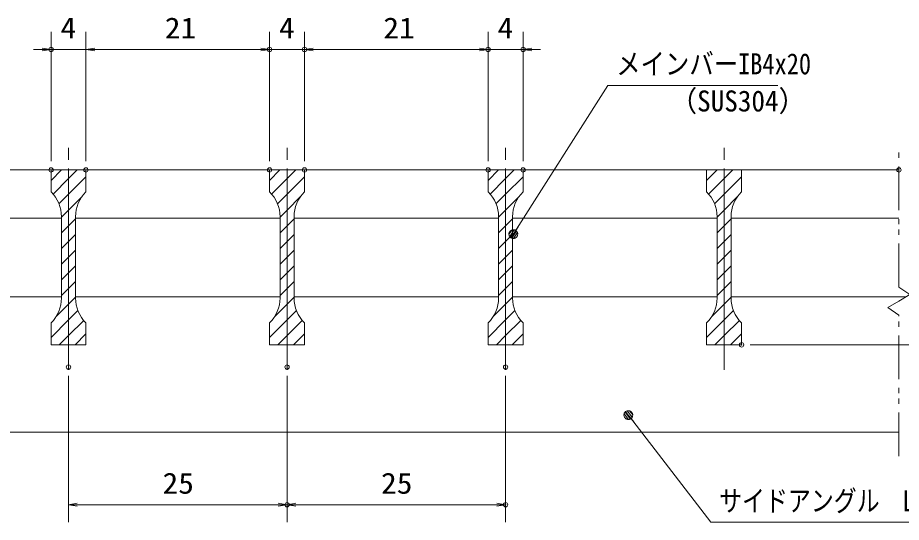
# Model space of a CAD drawing. Units: millimetres, scale not verified, with parts at other scales. Extents: x -1050 to 1050, y -742 to 742.
# Drawn here: x -156 to 350, y -465 to -177 of the extents above; entities that cross this region are included whole.
import ezdxf
from ezdxf.enums import TextEntityAlignment as Align

# ---------------------------------------------------------------- set-up
doc = ezdxf.new("R2010")
doc.units = ezdxf.units.MM
doc.header["$LTSCALE"] = 5
doc.header["$PDMODE"] = 32
doc.header["$PDSIZE"] = 2.5
doc.linetypes.add('CHAIN1', pattern=[8, 5, -1, 1, -1])
doc.linetypes.add('DOUBLE_CHAIN1', pattern=[8.8, 5, -1, 0.6, -0.6, 0.6, -1])
for name, color, linetype, lineweight in [('0-1_寸法注釈', 2, 'Continuous', 9), ('0-2_蓋', 5, 'Continuous', 9), ('0-3_0', 5, 'Continuous', 9), ('0-4_DEFPOINTS', 134, 'Continuous', 9), ('0-5_中心線', 6, 'CHAIN1', 9), ('0-7_想像線', 134, 'DOUBLE_CHAIN1', 9), ('0-8_ハッチング', 4, 'Continuous', 9)]:
    doc.layers.add(name, color=color, linetype=linetype, lineweight=lineweight)
doc.styles.add('ＭＳ ゴシック', font='')
doc.styles.get('ＭＳ ゴシック').set_extended_font_data('MS Gothic')

# ---------------------------------------------------------------- blocks, each defined once
blk = doc.blocks.new('_OPEN')
at = {"layer": '0-3_0', "color": 2}
blk.add_line((0, 0), (-5, 0), dxfattribs=at)
blk.add_lwpolyline([(-5, 0.833), (0, 0), (-5, -0.833)], dxfattribs=at)
blk = doc.blocks.new('_Dot')
at = {"layer": '0-3_0'}
for p, q in [((-2.5, 0), (-5, 0)), ((2.445, 0.5), (-2.445, 0.5)), ((1.997, 1.5), (-1.997, 1.5)), ((2.289, -0.995), (-2.289, -0.995)), ((1.499, -1.995), (-1.499, -1.995))]:
    blk.add_line(p, q, dxfattribs=at)
for points in [[(2.5, 0), (2.48, 0.313), (2.421, 0.622), (2.324, 0.92), (2.191, 1.204), (2.023, 1.469), (1.822, 1.711), (1.594, 1.926), (1.34, 2.111), (1.064, 2.262), (0.773, 2.378), (0.468, 2.456), (0.157, 2.495), (-0.157, 2.495), (-0.468, 2.456), (-0.773, 2.378), (-1.064, 2.262), (-1.34, 2.111), (-1.594, 1.926), (-1.822, 1.711), (-2.023, 1.469), (-2.191, 1.204), (-2.324, 0.92), (-2.421, 0.622), (-2.48, 0.313), (-2.5, 0), (0, 0)], [(-2.5, 0), (-2.48, -0.313), (-2.421, -0.622), (-2.324, -0.92), (-2.191, -1.204), (-2.023, -1.469), (-1.822, -1.711), (-1.594, -1.926), (-1.34, -2.111), (-1.064, -2.262), (-0.773, -2.378), (-0.468, -2.456), (-0.157, -2.495), (0.157, -2.495), (0.468, -2.456), (0.773, -2.378), (1.064, -2.262), (1.34, -2.111), (1.594, -1.926), (1.822, -1.711), (2.023, -1.469), (2.191, -1.204), (2.324, -0.92), (2.421, -0.622), (2.48, -0.313), (2.5, 0), (0, 0)]]:
    blk.add_lwpolyline(points, close=True, dxfattribs=at)

msp = doc.modelspace()

# ---------------------------------------------------------------- linework, layer by layer
at = {"layer": '0-1_寸法注釈'}
for p, q in [((-136.5, -258.884), (-136.5, -184.975)), ((-116.5, -258.884), (-116.5, -184.975)), ((-116.5, -258.884), (-116.5, -184.975)), ((-11.5, -258.884), (-11.5, -184.975)), ((-11.5, -258.884), (-11.5, -184.975)), ((8.5, -258.884), (8.5, -184.975)), ((8.5, -258.884), (8.5, -184.975)), ((113.5, -258.884), (113.5, -184.975)), ((113.5, -258.884), (113.5, -184.975)), ((133.5, -258.884), (133.5, -184.975)), ((-141.5, -194.975), (-146.5, -194.975)), ((-116.5, -194.975), (-136.5, -194.975)), ((-111.5, -194.975), (-106.5, -194.975)), ((-111.5, -194.975), (-16.5, -194.975)), ((-16.5, -194.975), (-21.5, -194.975)), ((-11.5, -194.975), (8.5, -194.975)), ((13.5, -194.975), (108.5, -194.975)), ((13.5, -194.975), (18.5, -194.975)), ((108.5, -194.975), (103.5, -194.975)), ((113.5, -194.975), (133.5, -194.975)), ((138.5, -194.975), (143.5, -194.975)), ((263.5, -363.884), (408.665, -363.884)), ((-126.5, -381.585), (-126.5, -465.324)), ((-1.5, -381.585), (-1.5, -465.324)), ((-1.5, -381.585), (-1.5, -465.324)), ((123.5, -381.585), (123.5, -465.324)), ((-121.5, -455.324), (-6.5, -455.324)), ((3.5, -455.324), (118.5, -455.324))]:
    msp.add_line(p, q, dxfattribs=at)
for points in [[(279.186, -215.492), (181.996, -215.492), (128.485, -299.742)], [(386.196, -465.383), (240.869, -465.383), (194.338, -404.82)]]:
    msp.add_lwpolyline(points, dxfattribs=at)
at = {"layer": '0-2_蓋'}
for p, q in [((-351.5, -263.884), (348.5, -263.884)), ((-116.5, -263.884), (-136.5, -263.884)), ((-136.5, -276.384), (-136.5, -263.884)), ((-116.5, -276.384), (-116.5, -263.884)), ((8.5, -263.884), (-11.5, -263.884)), ((-11.5, -276.384), (-11.5, -263.884)), ((8.5, -276.384), (8.5, -263.884)), ((133.5, -263.884), (113.5, -263.884)), ((113.5, -276.384), (113.5, -263.884)), ((133.5, -276.384), (133.5, -263.884)), ((258.5, -263.884), (238.5, -263.884)), ((238.5, -276.384), (238.5, -263.884)), ((258.5, -276.384), (258.5, -263.884)), ((-247.5, -291.384), (-130.5, -291.384)), ((-130.5, -290.666), (-130.5, -337.101)), ((-122.5, -290.666), (-122.5, -337.101)), ((-122.5, -291.384), (-5.5, -291.384)), ((-5.5, -290.666), (-5.5, -337.101)), ((2.5, -290.666), (2.5, -337.101)), ((2.5, -291.384), (119.5, -291.384)), ((119.5, -290.666), (119.5, -337.101)), ((127.5, -290.666), (127.5, -337.101)), ((127.5, -291.384), (244.5, -291.384)), ((244.5, -290.666), (244.5, -337.101)), ((252.5, -290.666), (252.5, -337.101)), ((252.5, -291.384), (348.5, -291.384)), ((-247.5, -336.384), (-130.5, -336.384)), ((-122.5, -336.384), (-5.5, -336.384)), ((2.5, -336.384), (119.5, -336.384)), ((127.5, -336.384), (244.5, -336.384)), ((252.5, -336.384), (352.711, -336.384)), ((-136.5, -351.384), (-136.5, -363.884)), ((-116.5, -351.384), (-116.5, -363.884)), ((-11.5, -351.384), (-11.5, -363.884)), ((8.5, -351.384), (8.5, -363.884)), ((113.5, -351.384), (113.5, -363.884)), ((133.5, -351.384), (133.5, -363.884)), ((238.5, -351.384), (238.5, -363.884)), ((258.5, -351.384), (258.5, -363.884)), ((-136.5, -363.884), (-116.5, -363.884)), ((-11.5, -363.884), (8.5, -363.884)), ((113.5, -363.884), (133.5, -363.884)), ((238.5, -363.884), (258.5, -363.884)), ((-351.5, -413.884), (348.5, -413.884))]:
    msp.add_line(p, q, dxfattribs=at)
for centre, start, end in [((-150.5, -290.666), 0, 45.573), ((-102.5, -290.666), 134.427, 180), ((-25.5, -290.666), 0, 45.573), ((22.5, -290.666), 134.427, 180), ((99.5, -290.666), 0, 45.573), ((147.5, -290.666), 134.427, 180), ((224.5, -290.666), 0, 45.573), ((272.5, -290.666), 134.427, 180), ((-150.5, -337.101), 314.427, 0), ((-102.5, -337.101), 180, 225.573), ((-25.5, -337.101), 314.427, 0), ((22.5, -337.101), 180, 225.573), ((99.5, -337.101), 314.427, 0), ((147.5, -337.101), 180, 225.573), ((224.5, -337.101), 314.427, 0), ((272.5, -337.101), 180, 225.573)]:
    msp.add_arc(centre, 20, start, end, dxfattribs=at)
at = {"layer": '0-4_DEFPOINTS'}
for p in [(-136.5, -194.975), (-11.5, -194.975), (8.5, -194.975), (113.5, -194.975), (133.5, -194.975), (-136.5, -263.884), (-116.5, -263.884), (-11.5, -263.884), (8.5, -263.884), (113.5, -263.884), (133.5, -263.884), (348.5, -263.884), (258.5, -363.884), (-126.5, -376.585), (-1.5, -376.585), (123.5, -376.585), (-1.5, -455.324), (123.5, -455.324)]:
    msp.add_point(p, dxfattribs=at)
at = {"layer": '0-5_中心線'}
for p, q in [((-126.5, -378.111), (-126.5, -251.182)), ((-1.5, -378.111), (-1.5, -251.182)), ((123.5, -378.111), (123.5, -251.182)), ((248.5, -378.111), (248.5, -251.182))]:
    msp.add_line(p, q, dxfattribs=at)
at = {"layer": '0-7_想像線'}
for p, q in [((348.5, -330.935), (348.5, -251.384)), ((348.5, -427.562), (348.5, -346.833))]:
    msp.add_line(p, q, dxfattribs=at)
for points in [[(348.5, -330.935), (354.793, -335.147), (348.5, -338.884)], [(348.5, -346.833), (342.207, -342.62), (348.5, -338.884)]]:
    msp.add_lwpolyline(points, dxfattribs=at)
at = {"layer": '0-8_ハッチング'}
for p, q in [((-136.5, -263.884), (-136.5, -276.384)), ((-136.5, -269.853), (-130.53, -263.884)), ((-11.5, -263.884), (-11.5, -276.384)), ((-11.5, -269.853), (-5.53, -263.884)), ((113.5, -263.884), (113.5, -276.384)), ((113.5, -269.853), (119.47, -263.884)), ((238.5, -263.884), (238.5, -276.384)), ((238.5, -269.853), (244.47, -263.884)), ((-130.5, -290.666), (-130.5, -337.101)), ((-126.5, -295.774), (-122.5, -291.774)), ((-122.5, -337.101), (-122.5, -290.666)), ((-5.5, -290.666), (-5.5, -337.101)), ((-1.5, -295.774), (2.5, -291.774)), ((2.5, -337.101), (2.5, -290.666)), ((119.5, -290.666), (119.5, -337.101)), ((123.5, -295.774), (127.5, -291.774)), ((127.5, -337.101), (127.5, -290.666)), ((244.5, -290.666), (244.5, -337.101)), ((248.5, -295.774), (252.5, -291.774)), ((252.5, -337.101), (252.5, -290.666)), ((-130.5, -299.774), (-126.5, -295.774)), ((-5.5, -299.774), (-1.5, -295.774)), ((119.5, -299.774), (123.5, -295.774)), ((244.5, -299.774), (248.5, -295.774)), ((-126.5, -304.755), (-122.5, -300.755)), ((-1.5, -304.755), (2.5, -300.755)), ((123.5, -304.755), (127.5, -300.755)), ((248.5, -304.755), (252.5, -300.755)), ((-130.5, -308.755), (-126.5, -304.755)), ((-5.5, -308.755), (-1.5, -304.755)), ((119.5, -308.755), (123.5, -304.755)), ((244.5, -308.755), (248.5, -304.755)), ((-126.5, -313.735), (-122.5, -309.735)), ((-1.5, -313.735), (2.5, -309.735)), ((123.5, -313.735), (127.5, -309.735)), ((248.5, -313.735), (252.5, -309.735)), ((-130.5, -317.735), (-126.5, -313.735)), ((-5.5, -317.735), (-1.5, -313.735)), ((119.5, -317.735), (123.5, -313.735)), ((244.5, -317.735), (248.5, -313.735)), ((-130.5, -326.715), (-126.5, -322.715)), ((-126.5, -322.715), (-122.5, -318.715)), ((-5.5, -326.715), (-1.5, -322.715)), ((-1.5, -322.715), (2.5, -318.715)), ((119.5, -326.715), (123.5, -322.715)), ((123.5, -322.715), (127.5, -318.715)), ((244.5, -326.715), (248.5, -322.715)), ((248.5, -322.715), (252.5, -318.715)), ((-126.5, -331.695), (-122.5, -327.695)), ((-1.5, -331.695), (2.5, -327.695)), ((123.5, -331.695), (127.5, -327.695)), ((248.5, -331.695), (252.5, -327.695)), ((-130.5, -335.695), (-126.5, -331.695)), ((-5.5, -335.695), (-1.5, -331.695)), ((119.5, -335.695), (123.5, -331.695)), ((244.5, -335.695), (248.5, -331.695)), ((-122.767, -363.884), (-116.5, -357.616)), ((2.233, -363.884), (8.5, -357.616)), ((127.233, -363.884), (133.5, -357.616)), ((252.233, -363.884), (258.5, -357.616))]:
    msp.add_line(p, q, dxfattribs=at)
for points in [[(-136.5, -351.384), (-136.5, -363.884), (-126.5, -363.884), (-126.5, -263.884), (-136.5, -263.884)], [(-135.36, -277.694), (-126.5, -268.833), (-121.55, -263.884)], [(-131.975, -283.289), (-126.5, -277.814), (-116.5, -267.814)], [(-126.5, -263.884), (-126.5, -363.884), (-116.5, -363.884), (-116.5, -351.384)], [(-116.5, -276.384), (-116.5, -263.884), (-126.5, -263.884)], [(-11.5, -351.384), (-11.5, -363.884), (-1.5, -363.884), (-1.5, -263.884), (-11.5, -263.884)], [(-10.36, -277.694), (-1.5, -268.833), (3.45, -263.884)], [(-6.975, -283.289), (-1.5, -277.814), (8.5, -267.814)], [(-1.5, -263.884), (-1.5, -363.884), (8.5, -363.884), (8.5, -351.384)], [(8.5, -276.384), (8.5, -263.884), (-1.5, -263.884)], [(113.5, -351.384), (113.5, -363.884), (123.5, -363.884), (123.5, -263.884), (113.5, -263.884)], [(114.64, -277.694), (123.5, -268.833), (128.45, -263.884)], [(118.025, -283.289), (123.5, -277.814), (133.5, -267.814)], [(123.5, -263.884), (123.5, -363.884), (133.5, -363.884), (133.5, -351.384)], [(133.5, -276.384), (133.5, -263.884), (123.5, -263.884)], [(238.5, -351.384), (238.5, -363.884), (248.5, -363.884), (248.5, -263.884), (238.5, -263.884)], [(239.64, -277.694), (248.5, -268.833), (253.45, -263.884)], [(243.025, -283.289), (248.5, -277.814), (258.5, -267.814)], [(248.5, -263.884), (248.5, -363.884), (258.5, -363.884), (258.5, -351.384)], [(258.5, -276.384), (258.5, -263.884), (248.5, -263.884)], [(-130.5, -290.794), (-126.5, -286.794), (-118.748, -279.042)], [(-5.5, -290.794), (-1.5, -286.794), (6.252, -279.042)], [(119.5, -290.794), (123.5, -286.794), (131.252, -279.042)], [(244.5, -290.794), (248.5, -286.794), (256.252, -279.042)], [(-133.762, -347.937), (-126.5, -340.676), (-122.5, -336.676)], [(-8.762, -347.937), (-1.5, -340.676), (2.5, -336.676)], [(116.238, -347.937), (123.5, -340.676), (127.5, -336.676)], [(241.238, -347.937), (248.5, -340.676), (252.5, -336.676)], [(-136.5, -359.656), (-126.5, -349.656), (-121.113, -344.269)], [(-11.5, -359.656), (-1.5, -349.656), (3.887, -344.269)], [(113.5, -359.656), (123.5, -349.656), (128.887, -344.269)], [(238.5, -359.656), (248.5, -349.656), (253.887, -344.269)], [(-131.748, -363.884), (-126.5, -358.636), (-117.778, -349.914)], [(-6.748, -363.884), (-1.5, -358.636), (7.222, -349.914)], [(118.252, -363.884), (123.5, -358.636), (132.222, -349.914)], [(243.252, -363.884), (248.5, -358.636), (257.222, -349.914)]]:
    msp.add_lwpolyline(points, dxfattribs=at)
for centre, start, end in [((-150.5, -290.666), 0, 45.573), ((-102.5, -290.666), 134.427, 180), ((-25.5, -290.666), 0, 45.573), ((22.5, -290.666), 134.427, 180), ((99.5, -290.666), 0, 45.573), ((147.5, -290.666), 134.427, 180), ((224.5, -290.666), 0, 45.573), ((272.5, -290.666), 134.427, 180), ((-150.5, -337.101), 314.427, 0), ((-102.5, -337.101), 180, 225.573), ((-25.5, -337.101), 314.427, 0), ((22.5, -337.101), 180, 225.573), ((99.5, -337.101), 314.427, 0), ((147.5, -337.101), 180, 225.573), ((224.5, -337.101), 314.427, 0), ((272.5, -337.101), 180, 225.573)]:
    msp.add_arc(centre, 20, start, end, dxfattribs=at)

# ---------------------------------------------------------------- block references
at = {"layer": '0-1_寸法注釈'}
for p in [(-136.5, -194.975), (-11.5, -194.975), (-11.5, -194.975), (113.5, -194.975), (113.5, -194.975), (-1.5, -455.324), (123.5, -455.324)]:
    msp.add_blockref('_OPEN', p, dxfattribs=at)
for name, p, rotation in [('_OPEN', (-116.5, -194.975), 180), ('_OPEN', (-116.5, -194.975), 180), ('_OPEN', (8.5, -194.975), 180), ('_OPEN', (8.5, -194.975), 180), ('_OPEN', (133.5, -194.975), 180), ('_Dot', (127.941, -300.581), 237.09638), ('_Dot', (193.72, -404.033), 128.12565), ('_OPEN', (-126.5, -455.324), 180), ('_OPEN', (-1.5, -455.324), 180)]:
    msp.add_blockref(name, p, dxfattribs=dict(at, rotation=rotation))

# ---------------------------------------------------------------- texts
at = {"layer": '0-1_寸法注釈', "color": 7, "style": 'ＭＳ ゴシック'}
for s, height, width, p in [('21', 12.02, 1.1, (-71.423, -192.288)), ('21', 12.02, 1.1, (53.577, -192.288)), ('4', 12.02, 1.1, (-131.085, -192.288)), ('4', 12.02, 1.1, (-6.085, -192.288)), ('4', 12.02, 1.1, (118.915, -192.288)), ('メインバーIB4x20', 12.03, 0.85, (186.773, -212.805)), ('（SUS304）', 12.02, 0.95, (217.482, -234.049)), ('25', 12.02, 1.1, (-72.733, -452.637)), ('25', 12.02, 1.1, (52.267, -452.637)), ('サイドアングル\u3000L30x30x3', 12.02, 0.8, (245.647, -462.696))]:
    msp.add_text(s, height=height, dxfattribs=dict(at, width=width)).set_placement(p, align=Align.BOTTOM_LEFT)

doc.saveas('drawing.dxf')
